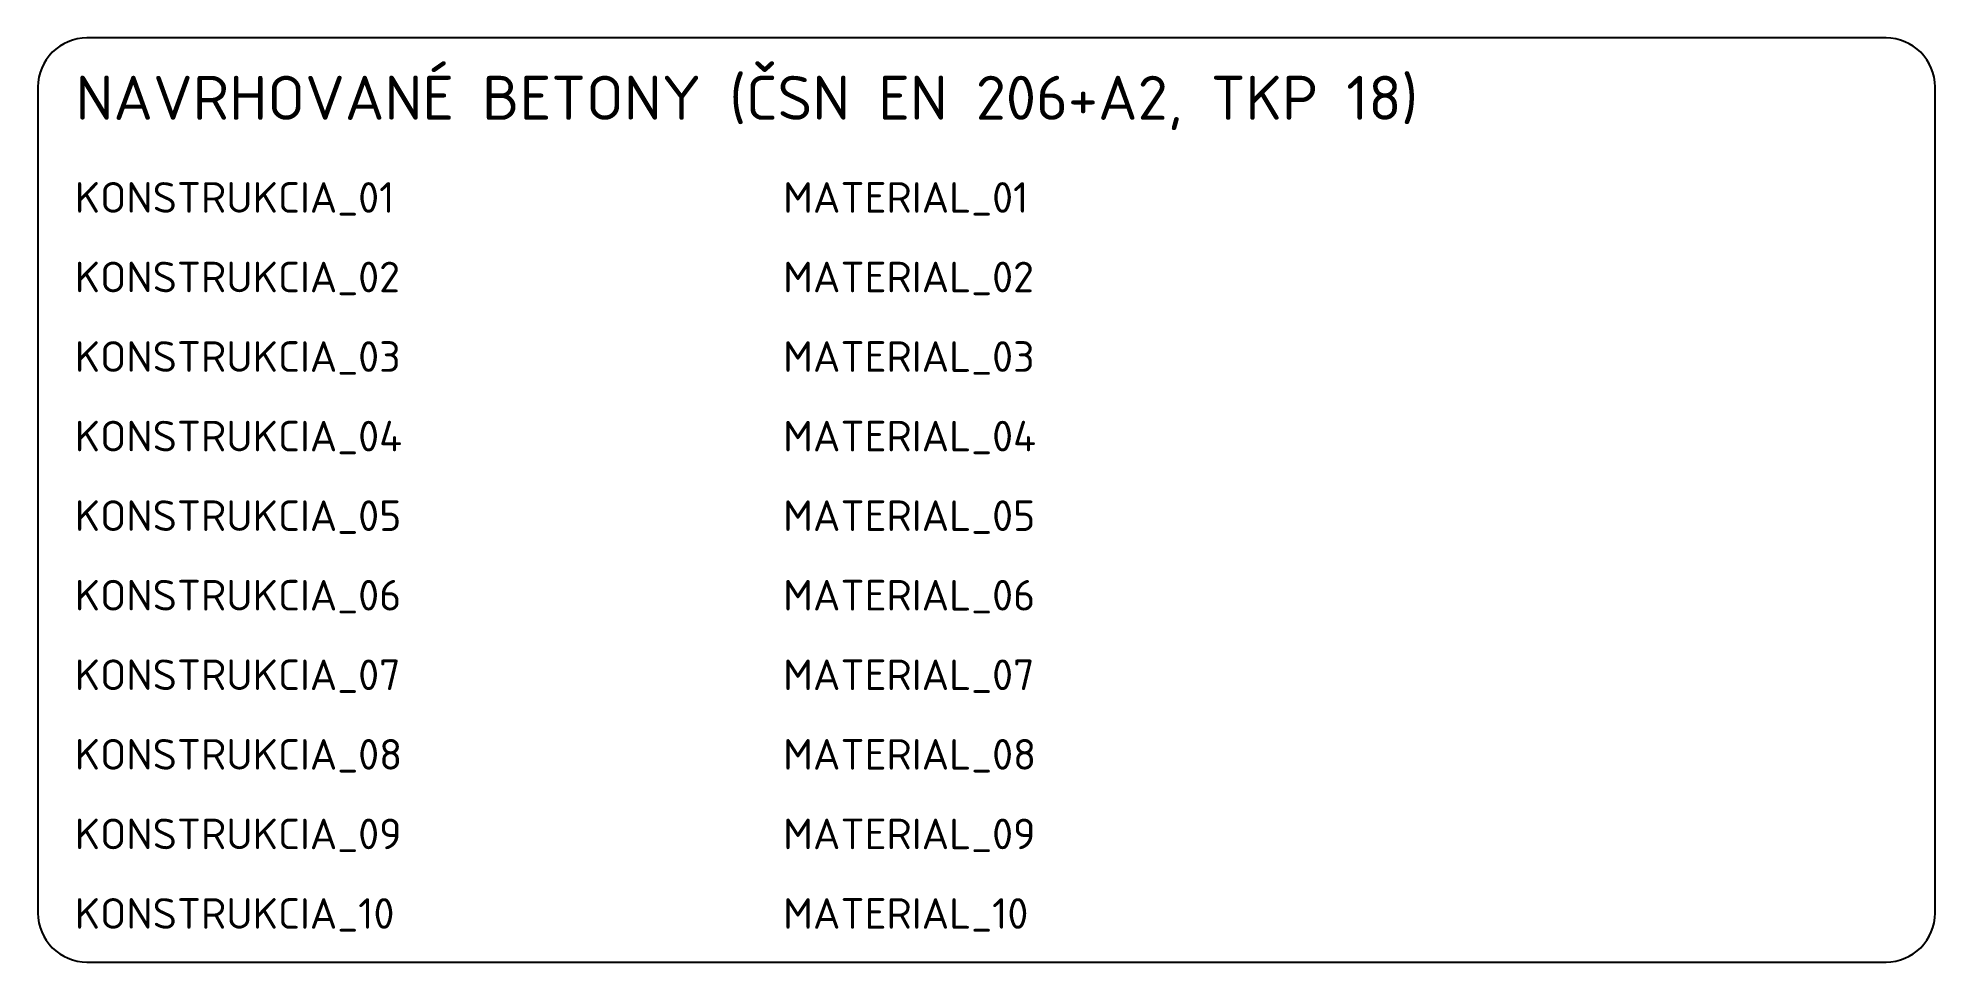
# Model space of a CAD drawing. Header units: metres. Extents: x 0 to 155, y -76 to 0.
import ezdxf
from ezdxf.enums import TextEntityAlignment as Align

# ---------------------------------------------------------------- set-up
doc = ezdxf.new("R2010")
doc.units = ezdxf.units.M
doc.styles.add('DP_ISOCPEUR', font='isocpeur.ttf')

msp = doc.modelspace()

# ---------------------------------------------------------------- linework, layer by layer
at = {"color": 0}
msp.add_lwpolyline([(151, 0), (4, 0, 0.414214), (0, -4), (0, -71.5, 0.414214), (4, -75.5), (151, -75.5, 0.414214), (155, -71.5), (155, -4, 0.414214)], format="xyb", close=True, dxfattribs=at)

# ---------------------------------------------------------------- texts
at = {"color": 0, "style": 'DP_ISOCPEUR'}
msp.add_text('NAVRHOVANÉ BETONY (ČSN EN 206+A2, TKP 18)', height=3.6, dxfattribs=at).set_placement((3.07, -6.69))
for tag, p in [('KONSTRUKCIA_01', (3.01, -11.78)), ('MATERIAL_01', (60.88, -11.78)), ('KONSTRUKCIA_02', (3.01, -18.28)), ('MATERIAL_02', (60.88, -18.28)), ('KONSTRUKCIA_03', (3.01, -24.78)), ('MATERIAL_03', (60.88, -24.78)), ('KONSTRUKCIA_04', (3.01, -31.28)), ('MATERIAL_04', (60.88, -31.28)), ('KONSTRUKCIA_05', (3.01, -37.78)), ('MATERIAL_05', (60.88, -37.78)), ('KONSTRUKCIA_06', (3.01, -44.28)), ('MATERIAL_06', (60.88, -44.28)), ('KONSTRUKCIA_07', (3.01, -50.78)), ('MATERIAL_07', (60.88, -50.78)), ('KONSTRUKCIA_08', (3.01, -57.28)), ('MATERIAL_08', (60.88, -57.28)), ('KONSTRUKCIA_09', (3.01, -63.78)), ('MATERIAL_09', (60.88, -63.78)), ('KONSTRUKCIA_10', (3.01, -70.28)), ('MATERIAL_10', (60.88, -70.28))]:
    msp.add_attdef(tag, text='', height=2.5, dxfattribs=at).set_placement(p, align=Align.TOP_LEFT)

doc.saveas('drawing.dxf')
